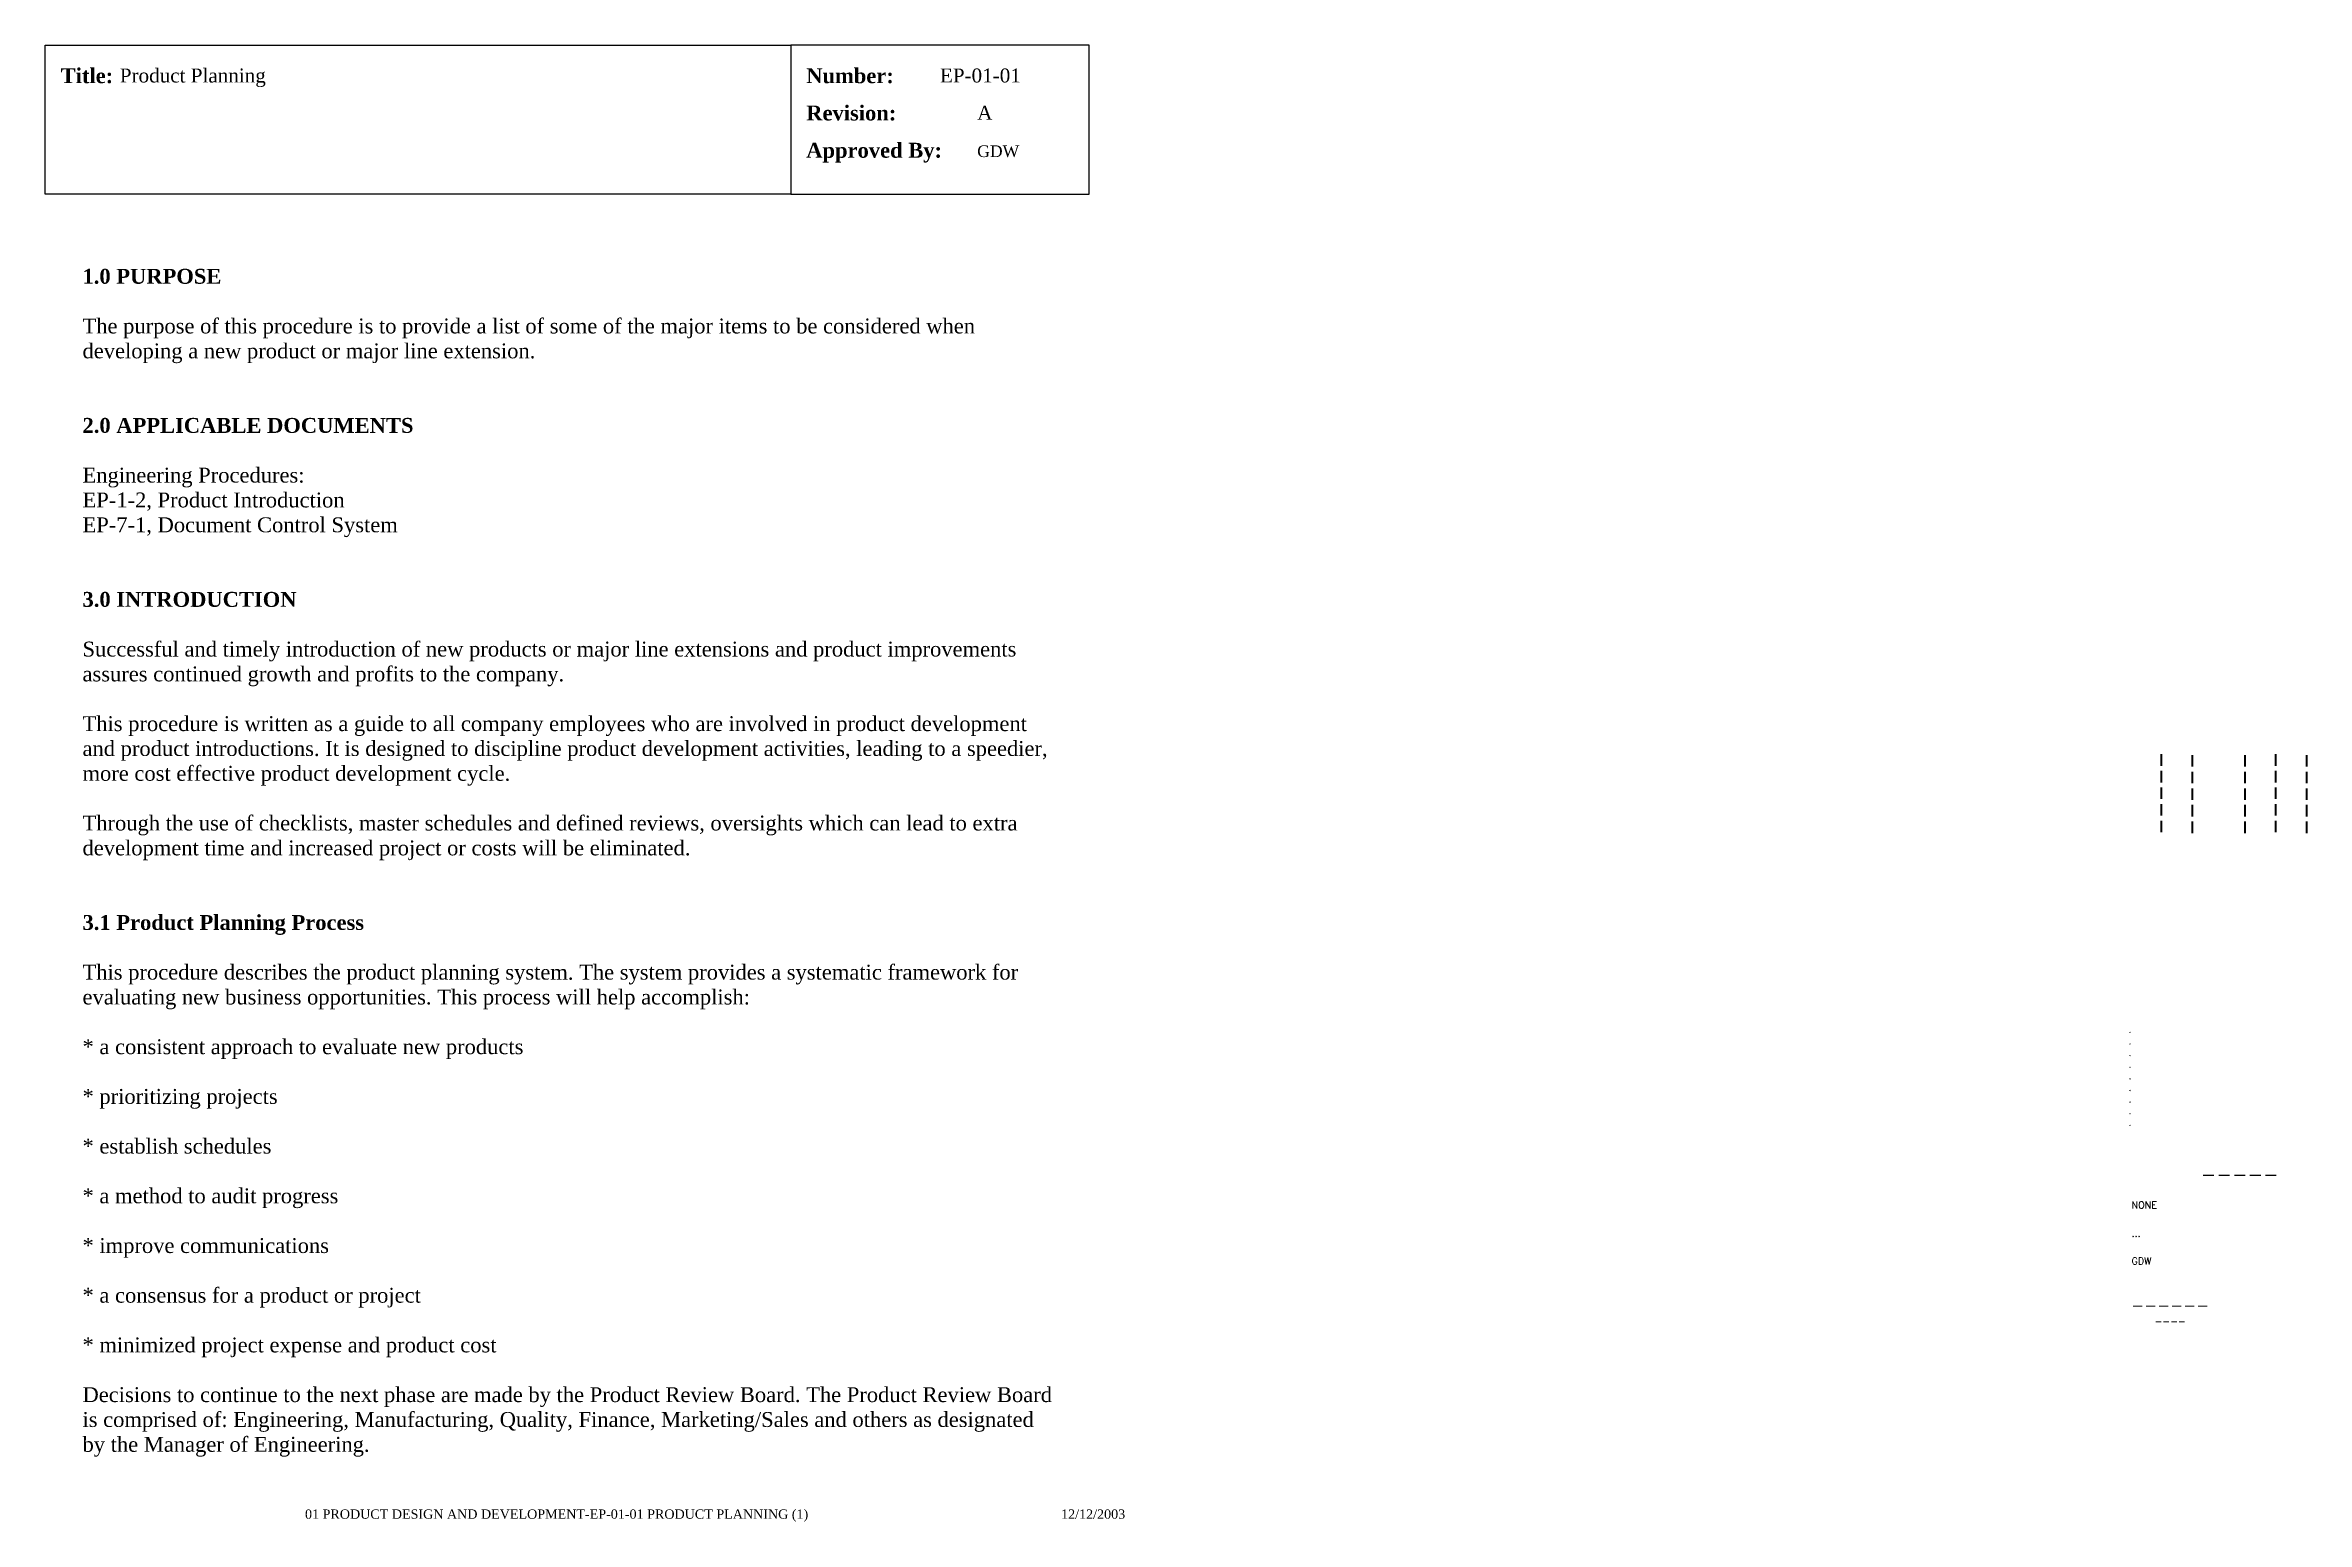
# Paper-space layout 'EP-01-01 Product Planning (1)' of a CAD drawing. Header units: inches. Extents: x 1 to 31.3, y 0.2 to 20.
import ezdxf
from ezdxf.enums import TextEntityAlignment as Align

# ---------------------------------------------------------------- set-up
doc = ezdxf.new("R2010")
doc.units = ezdxf.units.IN
doc.header["$MEASUREMENT"] = 0
doc.layers.add('TitleBlock_Attributes', color=40, linetype='Continuous', plot=False)
doc.layers.add('TitleBlock_Atts_Print', color=1, linetype='Continuous')
doc.styles.get("Standard").update_dxf_attribs({"font": 'simplex.shx'})
doc.styles.add('style1', font='TIMES.TTF')
doc.styles.add('styleAtt', font='TIMES.TTF')
doc.styles.add('TBBIGTEXT', font='complex.shx')

# ---------------------------------------------------------------- blocks, each defined once
blk = doc.blocks.new('Test1')
at = {"layer": 'TitleBlock_Attributes', "style": 'TBBIGTEXT', "width": 0.8}
for tag, p, height in [('SideLine1', (29.492, 9.408), 0.25), ('SideLine2', (29.906, 9.396), 0.25), ('SideLine3', (30.612, 9.396), 0.25), ('SideLine4', (31.026, 9.408), 0.25), ('SideLine5', (31.44, 9.396), 0.25), ('File-Layout', (28.803, 3.641), 0.125)]:
    blk.add_attdef(tag, p, '', height=height, rotation=90, dxfattribs=at)
at = {"layer": 'TitleBlock_Attributes'}
for tag, p, height in [('REV1', (28.947, 6.754), 0.0625), ('REV2', (28.947, 6.598), 0.0625), ('REV3', (28.947, 6.442), 0.0625), ('REV4', (28.947, 6.286), 0.0625), ('REV5', (28.947, 6.13), 0.0625), ('REV6', (28.947, 5.974), 0.0625), ('REV7', (28.947, 5.818), 0.0625), ('REV8', (28.947, 5.662), 0.0625), ('REV9', (28.947, 5.506), 0.0625), ('SCALE', (28.983, 4.394), 0.0938), ('INCHARGE', (28.983, 4.016), 0.0938), ('DRW', (28.983, 3.641), 0.0938)]:
    blk.add_attdef(tag, p, '', height=height, dxfattribs=at)
at = {"layer": 'TitleBlock_Attributes', "style": 'TBBIGTEXT'}
for tag, height, p in [('PROJNUM', 0.188, (30.434, 4.761)), ('DWG_NUM', 0.156, (31.168, 4.127)), ('CUSTOMER', 0.156, (29.501, 3.017)), ('LOCATION', 0.0938, (29.501, 2.835)), ('DESC_1', 0.188, (29.501, 2.412)), ('DESC_2', 0.188, (29.501, 2.1)), ('DESC_3', 0.188, (29.501, 1.787))]:
    blk.add_attdef(tag, text='', height=height, dxfattribs=at).set_placement(p, align=Align.CENTER)
at = {"layer": 'TitleBlock_Attributes'}
blk.add_attdef('DRW_DATE', text='', height=0.0938, dxfattribs=at).set_placement((31.149, 3.648), align=Align.CENTER)

psp = doc.layouts.new('EP-01-01 Product Planning (1)')

# ---------------------------------------------------------------- linework, layer by layer
for points in [[(1, 20), (11, 20), (11, 18), (1, 18)], [(11, 18), (15, 18), (15, 20), (11, 20)]]:
    psp.add_lwpolyline(points, close=True)

# ---------------------------------------------------------------- block references
ref = psp.add_blockref('Test1', (0, 0))
ref.add_attrib('CUSTOMER', '------', dxfattribs={"layer": 'TitleBlock_Attributes', "height": 0.1562, "style": 'TBBIGTEXT'}).set_placement((29.501, 3.017), align=Align.CENTER)
ref.add_attrib('LOCATION', '----', dxfattribs={"layer": 'TitleBlock_Attributes', "height": 0.0938, "style": 'TBBIGTEXT'}).set_placement((29.501, 2.835), align=Align.CENTER)
ref.add_attrib('DESC_1', 'Product Planning', (2, 19.5), dxfattribs={"layer": 'TitleBlock_Atts_Print', "height": 0.1875, "style": 'styleAtt'})
ref.add_attrib('DESC_2', 'EP-01-01', (13, 19.5), dxfattribs={"layer": 'TitleBlock_Atts_Print', "height": 0.1875, "style": 'styleAtt'})
ref.add_attrib('DESC_3', 'A', (13.5, 19), dxfattribs={"layer": 'TitleBlock_Atts_Print', "height": 0.188, "style": 'styleAtt'})
ref.add_attrib('PROJNUM', '-----', dxfattribs={"layer": 'TitleBlock_Attributes', "height": 0.1875, "style": 'TBBIGTEXT'}).set_placement((30.434, 4.761), align=Align.CENTER)
ref.add_attrib('DWG_NUM', 'GDW', (13.5, 18.5), dxfattribs={"layer": 'TitleBlock_Atts_Print', "height": 0.1562, "style": 'styleAtt'})
ref.add_attrib('DRW_DATE', '12/12/2003', dxfattribs={"layer": 'TitleBlock_Atts_Print', "height": 0.125, "style": 'styleAtt'}).set_placement((15.055, 0.232), align=Align.CENTER)
ref.add_attrib('DRW', 'GDW', (28.983, 3.641), dxfattribs={"layer": 'TitleBlock_Attributes', "height": 0.0938})
ref.add_attrib('INCHARGE', '...', (28.983, 4.016), dxfattribs={"layer": 'TitleBlock_Attributes', "height": 0.0938})
ref.add_attrib('SCALE', 'NONE', (28.983, 4.394), dxfattribs={"layer": 'TitleBlock_Attributes', "height": 0.0938})
ref.add_attrib('REV1', '.', (28.947, 6.754), dxfattribs={"layer": 'TitleBlock_Attributes', "height": 0.0625})
ref.add_attrib('REV2', '.', (28.947, 6.598), dxfattribs={"layer": 'TitleBlock_Attributes', "height": 0.0625})
ref.add_attrib('REV3', '.', (28.947, 6.442), dxfattribs={"layer": 'TitleBlock_Attributes', "height": 0.0625})
ref.add_attrib('REV4', '.', (28.947, 6.286), dxfattribs={"layer": 'TitleBlock_Attributes', "height": 0.0625})
ref.add_attrib('REV5', '.', (28.947, 6.13), dxfattribs={"layer": 'TitleBlock_Attributes', "height": 0.0625})
ref.add_attrib('REV6', '.', (28.947, 5.974), dxfattribs={"layer": 'TitleBlock_Attributes', "height": 0.0625})
ref.add_attrib('REV7', '.', (28.947, 5.818), dxfattribs={"layer": 'TitleBlock_Attributes', "height": 0.0625})
ref.add_attrib('REV8', '.', (28.947, 5.662), dxfattribs={"layer": 'TitleBlock_Attributes', "height": 0.0625})
ref.add_attrib('REV9', '.', (28.947, 5.506), dxfattribs={"layer": 'TitleBlock_Attributes', "height": 0.0625})
ref.add_attrib('SideLine1', '-----', (29.492, 9.408), dxfattribs={"layer": 'TitleBlock_Attributes', "height": 0.25, "rotation": 90, "style": 'TBBIGTEXT', "width": 0.8})
ref.add_attrib('SideLine2', '-----', (29.906, 9.396), dxfattribs={"layer": 'TitleBlock_Attributes', "height": 0.25, "rotation": 90, "style": 'TBBIGTEXT', "width": 0.8})
ref.add_attrib('SideLine3', '-----', (30.612, 9.396), dxfattribs={"layer": 'TitleBlock_Attributes', "height": 0.25, "rotation": 90, "style": 'TBBIGTEXT', "width": 0.8})
ref.add_attrib('SideLine4', '-----', (31.026, 9.408), dxfattribs={"layer": 'TitleBlock_Attributes', "height": 0.25, "rotation": 90, "style": 'TBBIGTEXT', "width": 0.8})
ref.add_attrib('SideLine5', '-----', (31.44, 9.396), dxfattribs={"layer": 'TitleBlock_Attributes', "height": 0.25, "rotation": 90, "style": 'TBBIGTEXT', "width": 0.8})
ref.add_attrib('File-Layout', '01 PRODUCT DESIGN AND DEVELOPMENT-EP-01-01 PRODUCT PLANNING (1)', dxfattribs={"layer": 'TitleBlock_Atts_Print', "height": 0.125, "style": 'styleAtt'}).set_placement((7.859, 0.232), align=Align.CENTER)

# ---------------------------------------------------------------- texts
at = {"color": 5, "char_height": 0.2, "width": 2, "attachment_point": 1, "line_spacing_factor": 1.5, "style": 'style1'}
for s, insert in [('{\\fTimes New Roman|b1|i0|c0|p18;Title:}', (1.207, 19.691)), ('{\\fTimes New Roman|b1|i0|c0|p18;Number:\\PRevision:\\PApproved By:}', (11.207, 19.691))]:
    psp.add_mtext(s, dxfattribs=dict(at, insert=insert))
at = {"color": 5, "insert": (1.5, 17), "char_height": 0.2, "width": 13, "attachment_point": 1, "style": 'style1'}
psp.add_mtext('{\\fTimes New Roman|b1|i0|c0|p18;1.0 PURPOSE\\P\\P}The purpose of this procedure is to provide a list of some of the major items to be considered when developing a new product or major line extension.\\P\\P\\P{\\fTimes New Roman|b1|i0|c0|p18;2.0 APPLICABLE DOCUMENTS\\P\\P}Engineering Procedures:\\PEP-1-2, Product Introduction\\PEP-7-1, Document Control System\\P\\P\\P{\\fTimes New Roman|b1|i0|c0|p18;3.0 INTRODUCTION\\P\\P}Successful and timely introduction of new products or major line extensions and product improvements assures continued growth and profits to the company.\\P\\PThis procedure is written as a guide to all company employees who are involved in product development and product introductions. It is designed to discipline product development activities, leading to a speedier, more cost effective product development cycle.\\P\\PThrough the use of checklists, master schedules and defined reviews, oversights which can lead to extra development time and increased project or costs will be eliminated.\\P\\P\\P{\\fTimes New Roman|b1|i0|c0|p18;3.1 Product Planning Process\\P\\P}This procedure describes the product planning system. The system provides a systematic framework for evaluating new business opportunities. This process will help accomplish:\\P\\P* a consistent approach to evaluate new products\\P\\P* prioritizing projects\\P\\P* establish schedules\\P\\P* a method to audit progress\\P\\P* improve communications\\P\\P* a consensus for a product or project\\P\\P* minimized project expense and product cost\\P\\PDecisions to continue to the next phase are made by the Product Review Board. The Product Review Board is comprised of: Engineering, Manufacturing, Quality, Finance, Marketing/Sales and others as designated by the Manager of Engineering.', dxfattribs=at)

doc.saveas('drawing.dxf')
